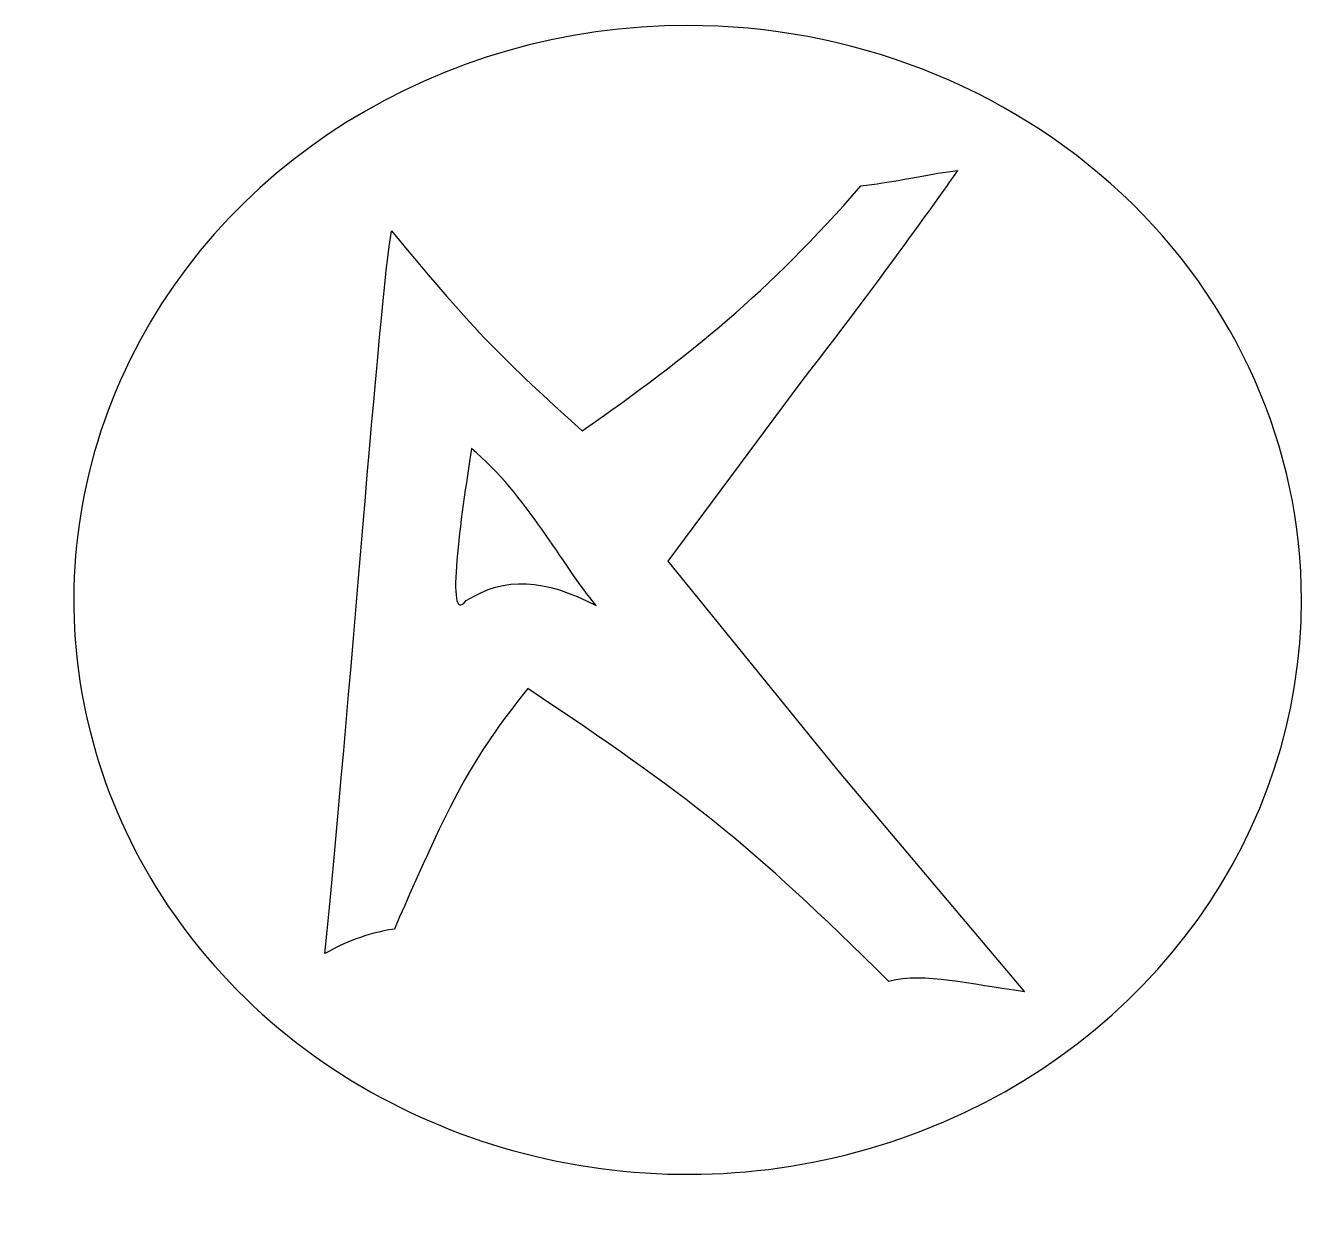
# Model space of a CAD drawing. Header units: millimetres. Extents: x -1.2 to 31.7, y -1.2 to 29.6.
import ezdxf

# ---------------------------------------------------------------- set-up
doc = ezdxf.new("R2010")
doc.units = ezdxf.units.MM
doc.layers.add('Layer_1', color=7, linetype='CONTINUOUS')

msp = doc.modelspace()

# ---------------------------------------------------------------- linework, layer by layer
at = {"layer": 'Layer_1', "color": 3}
msp.add_lwpolyline([(15.831429, 29.624465)], close=True, dxfattribs=at)
at = {"layer": 'Layer_1', "color": 2}
msp.add_lwpolyline([(18.752448, 20.428053), (15.320807, 15.811174), (19.740472, 10.367914), (24.517628, 4.708505)], dxfattribs=at)
for points in [[(13.47293, 14.667588)], [(11.707602, 12.524079)]]:
    msp.add_lwpolyline(points, close=True, dxfattribs=at)
at = {"layer": 'Layer_1', "color": 3}
for points in [[(15.831429, 29.624465), (9.428184, 29.624465), (3.655444, 26.01559), (1.205028, 20.480651)], [(27.025991, 25.286074), (24.057008, 28.063899), (20.030204, 29.624465), (15.831429, 29.624465)], [(31.66293, 14.812269), (31.66293, 18.740708), (29.994973, 22.508248), (27.025991, 25.286074)], [(1.205028, 20.480651), (-1.245387, 14.945713), (0.109089, 8.574723), (4.636866, 4.338465)], [(21.889882, 1.127584), (27.805709, 3.420231), (31.66293, 8.821295), (31.66293, 14.812269)], [(4.636866, 4.338465), (9.164644, 0.102206), (15.974055, -1.165062), (21.889882, 1.127584)]]:
    msp.add_open_spline(points, degree=3, dxfattribs=at)
at = {"layer": 'Layer_1', "color": 2}
for points in [[(22.793693, 25.887967), (22.793693, 25.887967), (21.183624, 23.562562), (18.752448, 20.428053)], [(20.3016, 25.487716), (21.469564, 25.638786), (22.12837, 25.810577), (22.793693, 25.887967)], [(13.111027, 19.168319), (15.913624, 21.129267), (17.898177, 22.734659), (20.3016, 25.487716)], [(6.477871, 5.69277), (7.088742, 11.748721), (7.897711, 22.712018), (8.192869, 24.332109)], [(8.192869, 24.332109), (10.454348, 21.597753), (11.046014, 21.045392), (13.111027, 19.168319)], [(10.258072, 18.715702), (9.985834, 16.979918), (9.566188, 14.07286), (10.116087, 14.792981)], [(13.47293, 14.667588), (12.598648, 15.700815), (11.675879, 17.534726), (10.258072, 18.715702)], [(10.116087, 14.792981), (11.12782, 15.429727), (12.134043, 15.358904), (13.47293, 14.667588)], [(11.707602, 12.524079), (10.244008, 10.691568), (9.746575, 9.725399), (8.268011, 6.325599)], [(21.023058, 4.973671), (17.407025, 8.554247), (15.855875, 9.762933), (11.707602, 12.524079)], [(8.268011, 6.325599), (7.508753, 6.20285), (6.993312, 5.980885), (6.477871, 5.69277)], [(24.517628, 4.708505), (23.07734, 4.899677), (21.964166, 5.211151), (21.023058, 4.973671)]]:
    msp.add_open_spline(points, degree=3, dxfattribs=at)

doc.saveas('drawing.dxf')
